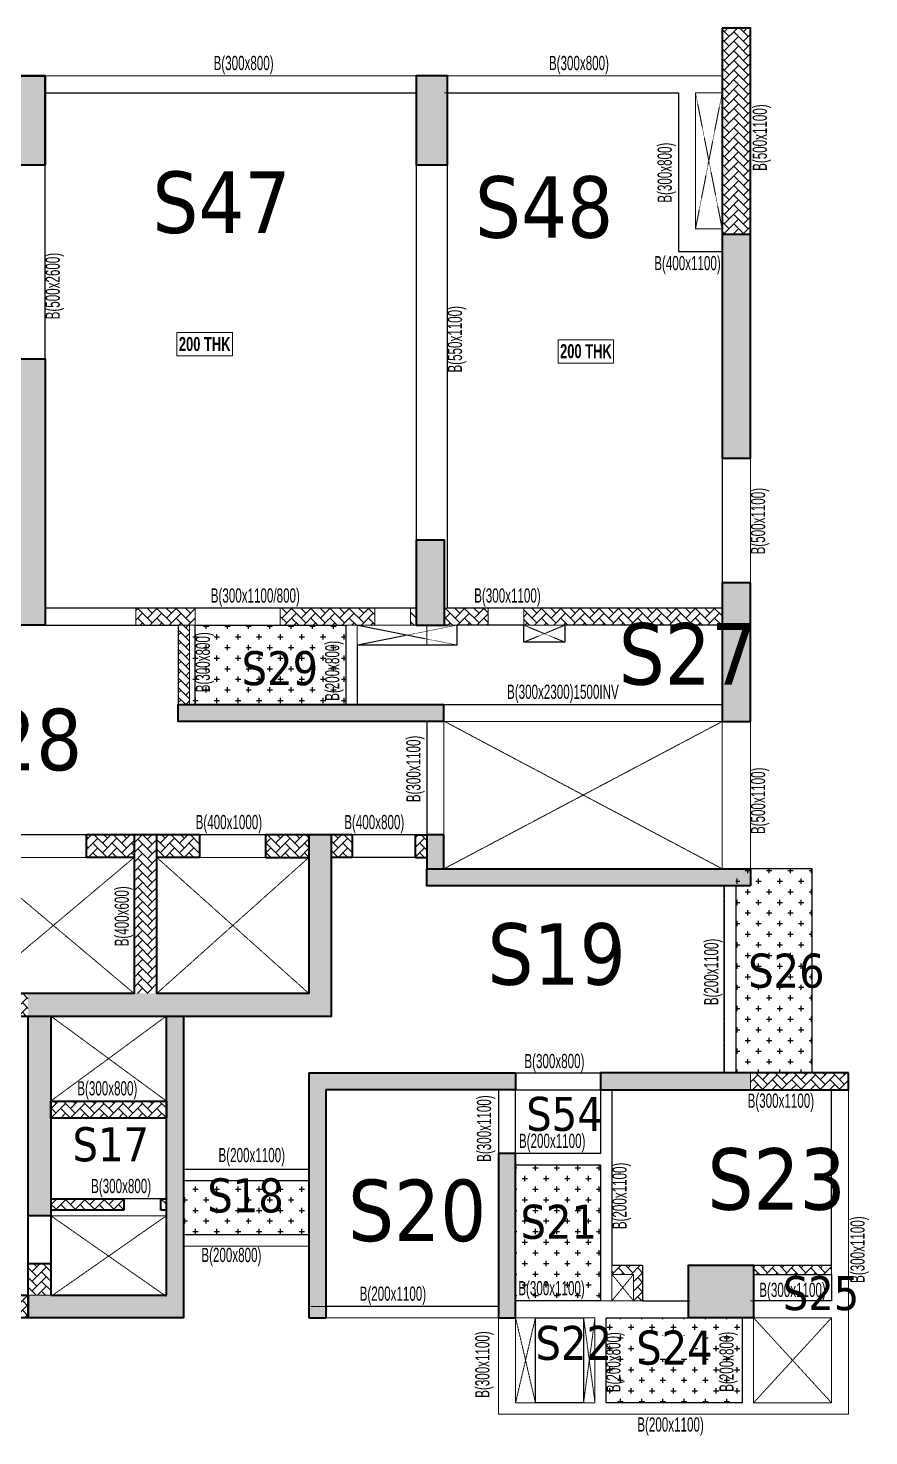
# Model space of a CAD drawing. Header units: millimetres. Extents: x 98 to 57397, y 201 to 31805.
# Drawn here: x 42558 to 57397, y 6515 to 31366 of the extents above; entities that cross this region are included whole.
import ezdxf

# ---------------------------------------------------------------- set-up
doc = ezdxf.new("R2010")
doc.units = ezdxf.units.MM
doc.linetypes.add('HIDDEN', pattern=[0.375, 0.25, -0.125])
for name, color, linetype, lineweight in [('A-FLOR-IDEN', 11, 'Continuous', 9), ('A-HIDD-ABVE', 8, 'HIDDEN', 20), ('S-BEAM', 7, 'Continuous', 18), ('S-BEAM-IDEN', 2, 'Continuous', 9), ('S-COL HATCH', 9, 'Continuous', 0), ('S-COLS', 5, 'Continuous', 35)]:
    doc.layers.add(name, color=color, linetype=linetype, lineweight=lineweight)
doc.layers.add('changes', color=7, linetype='Continuous')
doc.layers.add('SUNK SLAB', color=8, linetype='Continuous')
doc.styles.add('Dim.s & Anno.(Misc.)', font='ARIALN.TTF')
doc.styles.add('Swis721 LtCn BT', font='swisscl.ttf', dxfattribs={"width": 0.9, "height": 233.355162})
doc.styles.add('Swis721 LtCn BT_B', font='', dxfattribs={"width": 0.9, "height": 246.918336})
doc.styles.get('Swis721 LtCn BT_B').set_extended_font_data('Swis721 LtCn BT', bold=True)
pattern_1 = [(45, (-31792792.5, 20735559.75), (0, 169.7056275), [360, -120]), (135, (-31792707.64, 20735644.6), (1e-14, 169.7056275), [360, -120])]
pattern_2 = [(45, (-31609283, 20752631.54), (0, 169.7056275), [360, -120]), (135, (-31609198.14, 20752716.4), (1e-14, 169.7056275), [360, -120])]
pattern_3 = [(0, (-31351971.8, 21125058.22), (187.5, 187.5), [93.75, -281.25]), (90, (-31351924.92, 21125011.34), (-187.5, 187.5), [93.75, -281.25])]

# ---------------------------------------------------------------- blocks, each defined once
blk = doc.blocks.new('A$C2f35dc8c')
at = {"layer": 'S-COL HATCH'}
h = blk.add_hatch(dxfattribs=at)
h.set_pattern_fill('AR-HBONE', color=256, scale=30)
h.set_pattern_definition(pattern_1)
h.paths.add_polyline_path([(54829, 23515), (54329, 23515), (54329, 19876), (54829, 19876)])
at = {"layer": 'S-COL HATCH', "transparency": 33554687}
h = blk.add_hatch(color=256, dxfattribs=at)
h.dxf.hatch_style = 1
h.paths.add_polyline_path([(42379, 22675), (41879, 22675), (41879, 21100), (42379, 21100)])
h = blk.add_hatch(color=256, dxfattribs=at)
h.dxf.hatch_style = 1
h.paths.add_polyline_path([(48929, 21100), (49479, 21100), (49479, 22675), (48929, 22675)])
h = blk.add_hatch(color=256, dxfattribs=at)
h.dxf.hatch_style = 1
h.paths.add_polyline_path([(54329, 19876), (54829, 19876), (54829, 15926), (54329, 15926)])
h = blk.add_hatch(color=256, dxfattribs=at)
h.dxf.hatch_style = 1
h.paths.add_polyline_path([(41879, 17675), (42379, 17675), (42379, 12975), (41879, 12975)])
h = blk.add_hatch(color=256, dxfattribs=at)
h.dxf.hatch_style = 1
h.paths.add_polyline_path([(48929, 14475), (48929, 14464), (48929, 14475), (49429, 14475), (49429, 12975), (48929, 12975)])
h = blk.add_hatch(color=256, dxfattribs=at)
h.dxf.hatch_style = 1
h.paths.add_polyline_path([(54829, 13726), (54329, 13726), (54329, 11275), (54829, 11275)])
at = {"layer": 'S-COL HATCH'}
h = blk.add_hatch(dxfattribs=at)
h.set_pattern_fill('AR-HBONE', color=256, scale=30)
h.set_pattern_definition(pattern_1)
h.paths.add_polyline_path([(43979, 13275), (43979, 12975), (45029, 12975), (45029, 13275)])
h = blk.add_hatch(dxfattribs=at)
h.set_pattern_fill('AR-HBONE', color=256, scale=30)
h.set_pattern_definition(pattern_1)
h.paths.add_polyline_path([(46529, 13275), (48199, 13275), (48199, 12975), (46529, 12975)])
h = blk.add_hatch(dxfattribs=at)
h.set_pattern_fill('AR-HBONE', color=256, scale=30)
h.set_pattern_definition(pattern_1)
h.paths.add_polyline_path([(48829, 13275), (48929, 13275), (48929, 12975), (48829, 12975)])
h = blk.add_hatch(dxfattribs=at)
h.set_pattern_fill('AR-HBONE', color=256, scale=30)
h.set_pattern_definition(pattern_1)
h.paths.add_polyline_path([(49429, 13275), (50200, 13275), (50200, 12974), (49649, 12974), (49649, 12975), (49429, 12975)])
h = blk.add_hatch(dxfattribs=at)
h.set_pattern_fill('AR-HBONE', color=256, scale=30)
h.set_pattern_definition(pattern_1)
h.paths.add_polyline_path([(50820, 13275), (54328, 13275), (54328, 12976), (50820, 12976)])
h = blk.add_hatch(dxfattribs=at)
h.set_pattern_fill('AR-HBONE', color=256, scale=30)
h.set_pattern_definition(pattern_1)
h.paths.add_polyline_path([(44729, 12975), (44929, 12975), (44929, 11575), (44729, 11575)])
at = {"layer": 'S-COL HATCH', "transparency": 33554687}
h = blk.add_hatch(color=256, dxfattribs=at)
h.dxf.hatch_style = 1
h.paths.add_polyline_path([(44729, 11575), (44929, 11575), (49119, 11575), (49119, 11275), (44729, 11275)])
h.paths.add_polyline_path([(49119, 11575), (49419, 11575), (49419, 11275), (49119, 11275)])
h = blk.add_hatch(color=256, dxfattribs=at)
h.dxf.hatch_style = 1
h.paths.add_polyline_path([(42079, 6075), (42079, 6475), (47034, 6475), (47034, 9275), (47434, 9275), (47434, 6075)])
at = {"layer": 'S-COL HATCH'}
h = blk.add_hatch(dxfattribs=at)
h.set_pattern_fill('AR-HBONE', color=256, scale=30)
h.set_pattern_definition(pattern_2)
h.paths.add_polyline_path([(43109, 9275), (43949, 9275), (43949, 8875), (43109, 8875)])
h = blk.add_hatch(dxfattribs=at)
h.set_pattern_fill('AR-HBONE', color=256, scale=30)
h.set_pattern_definition(pattern_1)
h.paths.add_polyline_path([(44349, 6475), (43949, 6475), (43949, 9275), (44349, 9275)])
h = blk.add_hatch(dxfattribs=at)
h.set_pattern_fill('AR-HBONE', color=256, scale=30)
h.set_pattern_definition(pattern_2)
h.paths.add_polyline_path([(44349, 9275), (45106, 9275), (45106, 8875), (44349, 8875)])
h = blk.add_hatch(dxfattribs=at)
h.set_pattern_fill('AR-HBONE', color=256, scale=30)
h.set_pattern_definition(pattern_2)
h.paths.add_polyline_path([(46276, 8875), (46276, 9275), (47034, 9275), (47034, 8875)])
h = blk.add_hatch(dxfattribs=at)
h.set_pattern_fill('AR-HBONE', color=256, scale=30)
h.set_pattern_definition(pattern_2)
h.paths.add_polyline_path([(47434, 8875), (47434, 9275), (47799, 9275), (47799, 8875), (47710, 8875)])
h = blk.add_hatch(dxfattribs=at)
h.set_pattern_fill('AR-HBONE', color=256, scale=30)
h.set_pattern_definition(pattern_2)
h.paths.add_polyline_path([(48919, 8875), (48919, 9275), (49119, 9275), (49119, 8875)])
at = {"layer": 'S-COL HATCH', "transparency": 33554687}
h = blk.add_hatch(color=256, dxfattribs=at)
h.dxf.hatch_style = 1
h.paths.add_polyline_path([(49419, 9275), (49119, 9275), (49119, 8675), (49419, 8675)])
h = blk.add_hatch(color=256, dxfattribs=at)
h.dxf.hatch_style = 1
h.paths.add_polyline_path([(49119, 8675), (49119, 8375), (54829, 8375), (54829, 8675)])
at = {"layer": 'S-COL HATCH'}
h = blk.add_hatch(dxfattribs=at)
h.set_pattern_fill('AR-HBONE', color=256, scale=30)
h.set_pattern_definition(pattern_1)
h.paths.add_polyline_path([(41099, 6475), (42079, 6475), (42079, 6075), (41099, 6075)])
at = {"layer": 'S-COL HATCH', "transparency": 33554687}
h = blk.add_hatch(color=256, dxfattribs=at)
h.dxf.hatch_style = 1
h.paths.add_polyline_path([(42079, 6075), (42479, 6075), (42479, 6075), (42479, 4575), (42479, 4575), (42479, 4275), (42479, 2550), (42079, 2550)])
h = blk.add_hatch(color=256, dxfattribs=at)
h.dxf.hatch_style = 1
h.paths.add_polyline_path([(44519, 6075), (44819, 6075), (44819, 750), (44519, 750), (42079, 750), (42079, 1150), (44519, 1150), (44519, 2850), (44519, 2850), (44519, 2850)])
h = blk.add_hatch(color=256, dxfattribs=at)
h.dxf.hatch_style = 1
h.paths.add_polyline_path([(47034, 5075), (50684, 5075), (50684, 4775), (47334, 4775), (47334, 750), (47034, 750)])
h = blk.add_hatch(color=256, dxfattribs=at)
h.dxf.hatch_style = 1
h.paths.add_polyline_path([(52184, 5075), (54829, 5075), (54829, 4775), (52184, 4775)])
at = {"layer": 'S-COL HATCH'}
h = blk.add_hatch(dxfattribs=at)
h.set_pattern_fill('AR-HBONE', color=256, scale=30)
h.set_pattern_definition(pattern_1)
h.paths.add_polyline_path([(56559, 4775), (56559, 5075), (54829, 5075), (54829, 4775)])
h = blk.add_hatch(dxfattribs=at)
h.set_pattern_fill('AR-HBONE', color=256, scale=30)
h.set_pattern_definition(pattern_1)
h.paths.add_polyline_path([(42479, 4275), (44519, 4275), (44519, 4575), (42479, 4575)])
at = {"layer": 'S-COL HATCH', "transparency": 33554687}
h = blk.add_hatch(color=256, dxfattribs=at)
h.dxf.hatch_style = 1
h.paths.add_polyline_path([(50384, 3648), (50684, 3648), (50684, 750), (50384, 750)])
at = {"layer": 'S-COL HATCH'}
h = blk.add_hatch(dxfattribs=at)
h.set_pattern_fill('AR-HBONE', color=256, scale=30)
h.set_pattern_definition(pattern_1)
h.paths.add_polyline_path([(43769, 2850), (43769, 2650), (42479, 2650), (42479, 2850)])
h = blk.add_hatch(dxfattribs=at)
h.set_pattern_fill('AR-HBONE', color=256, scale=30)
h.set_pattern_definition(pattern_1)
h.paths.add_polyline_path([(44419, 2850), (44519, 2850), (44519, 2650), (44419, 2650)])
h = blk.add_hatch(dxfattribs=at)
h.set_pattern_fill('AR-HBONE', color=256, scale=30)
h.set_pattern_definition(pattern_1)
h.paths.add_polyline_path([(42079, 1700), (42479, 1700), (42479, 1150), (42079, 1150)])
h = blk.add_hatch(dxfattribs=at)
h.set_pattern_fill('AR-HBONE', color=256, scale=30)
h.set_pattern_definition([(45, (-31792792.5, 20635841.75), (0, 169.7056275), [360, -120]), (135, (-31792707.64, 20635926.6), (1e-14, 169.7056275), [360, -120])])
h.paths.add_polyline_path([(52384, 1675), (52384, 1515), (52764, 1515), (52764, 1048), (52924, 1048), (52924, 1675)])
h.paths.add_polyline_path([(56259, 1675), (54884, 1675), (54884, 1515), (56259, 1515)])
at = {"layer": 'S-COL HATCH', "transparency": 33554687}
h = blk.add_hatch(color=256, dxfattribs=at)
h.dxf.hatch_style = 1
h.paths.add_polyline_path([(53734, 750), (54884, 750), (54884, 1675), (53734, 1675)])
at = {"layer": 'S-COL HATCH'}
h = blk.add_hatch(dxfattribs=at)
h.set_pattern_fill('AR-HBONE', color=256, scale=30)
h.set_pattern_definition(pattern_1)
h.paths.add_polyline_path([(42079, 1150), (34479, 1150), (34479, 750), (42079, 750)])
at = {"layer": 'S-BEAM', "color": 5, "elevation": 0}
for points in [[(45029, 13275), (43979, 13275), (43979, 12975), (45029, 12975)], [(48199, 13275), (46529, 13275), (46529, 12975), (48199, 12975)], [(48929, 13275), (48829, 13275), (48829, 12975), (48929, 12975)], [(50200, 13275), (49429, 13275), (49429, 12974), (50200, 12974)], [(50830, 13276), (54328, 13276), (54328, 12976), (50830, 12976)], [(44929, 12975), (44729, 12975), (44729, 11575), (44929, 11575)]]:
    blk.add_lwpolyline(points, close=True, dxfattribs=at)
at = {"layer": 'S-COL HATCH', "transparency": 33554687}
blk.add_line((54829, 5075, 0), (54829, 4775, 0), dxfattribs=at)
at = {"layer": 'S-COLS'}
for p, q in [((54329, 23515, 0), (54329, 23515, 0)), ((54329, 19876, 0), (54829, 19876, 0)), ((49419, 11275, 0), (49419, 11575, 0)), ((43109, 8875, 0), (43109, 9275, 0)), ((43949, 9275, 0), (43109, 9275, 0)), ((45106, 9275, 0), (44349, 9275, 0)), ((45106, 9275, 0), (45106, 8875, 0)), ((46276, 8875, 0), (46276, 9275, 0)), ((47034, 9275, 0), (46276, 9275, 0)), ((47799, 9275, 0), (47434, 9275, 0)), ((47799, 9275, 0), (47799, 8875, 0)), ((48919, 8875, 0), (48919, 9275, 0)), ((48919, 9275, 0), (49119, 9275, 0)), ((43949, 8875, 0), (43109, 8875, 0)), ((45106, 8875, 0), (44349, 8875, 0)), ((46276, 8875, 0), (47034, 8875, 0)), ((47799, 8875, 0), (47434, 8875, 0)), ((48919, 8875, 0), (49119, 8875, 0)), ((47034, 5075, 0), (47034, 750, 0)), ((47034, 5075, 0), (50684, 5075, 0)), ((50684, 5075, 0), (50684, 4775, 0)), ((50684, 4775, 0), (47334, 4775, 0)), ((47334, 4775, 0), (47334, 750, 0)), ((42479, 2550, 0), (42079, 2550, 0)), ((42479, 1700, 0), (42079, 1700, 0)), ((47034, 750, 0), (47334, 750, 0))]:
    blk.add_line(p, q, dxfattribs=at)
at = {"layer": 'S-COLS', "elevation": 0}
for points in [[(54329, 23515), (54329, 15926), (54829, 15926), (54829, 23515)], [(42379, 22675), (41879, 22675), (41879, 21100), (42379, 21100)], [(49479, 22675), (48929, 22675), (48929, 21100), (49479, 21100)], [(41879, 17675), (42379, 17675), (42379, 12975), (41879, 12975)], [(54829, 13726), (54329, 13726), (54329, 11275), (54829, 11275)], [(54829, 8375), (49119, 8375), (49119, 8675), (54829, 8675)], [(56559, 5075), (52184, 5075), (52184, 4775), (56559, 4775)], [(42479, 4575), (44519, 4575), (44519, 4275), (42479, 4275)], [(50684, 3648), (50384, 3648), (50384, 750), (50684, 750)], [(54884, 750), (53734, 750), (53734, 1675), (54884, 1675)]]:
    blk.add_lwpolyline(points, close=True, dxfattribs=at)
for points in [[(41879, 21100), (41879, 22675), (42379, 22675), (42379, 21100)], [(42379, 17675), (42379, 12975), (41879, 12975), (41879, 17675)], [(49429, 12975), (49429, 14475), (48929, 14475), (48929, 12975), (49479, 12975)], [(49419, 11275), (44729, 11275), (44729, 11575), (49419, 11575)], [(36279, 6075), (47434, 6075), (47434, 9275), (47034, 9275), (47034, 6475), (44349, 6475), (44349, 9275)], [(43949, 9275), (43949, 6475), (41099, 6475), (41099, 9275)], [(44349, 9275), (43949, 9275)], [(42479, 750), (42079, 750), (42079, 6075)], [(42479, 6075), (42479, 1150)], [(44819, 6075), (44819, 750), (44519, 750)], [(44519, 1150), (44519, 6075)], [(42479, 2850), (43769, 2850)], [(43769, 2850), (43769, 2650)], [(44419, 2650), (44419, 2850)], [(44419, 2850), (44519, 2850)], [(43769, 2650), (42479, 2650)], [(44519, 2650), (44419, 2650)], [(34479, 1150), (42079, 1150), (42079, 750), (31779, 750)], [(42479, 1150), (44519, 1150)], [(44519, 750), (42479, 750)]]:
    blk.add_lwpolyline(points, dxfattribs=at)
at = {"layer": 'S-COLS', "color": 5, "elevation": 0}
blk.add_lwpolyline([(49419, 9275), (49119, 9275), (49119, 8675), (49419, 8675)], close=True, dxfattribs=at)

msp = doc.modelspace()

# ---------------------------------------------------------------- hatches: boundary and pattern name
at = {"layer": 'SUNK SLAB'}
h = msp.add_hatch(dxfattribs=at)
h.set_pattern_fill('CROSS', color=8, scale=750, style=0)
h.set_pattern_definition(pattern_3)
h.paths.add_polyline_path([(48168, 20826), (48168, 19426), (45408, 19426), (45408, 20826)])
h.paths.add_polyline_path([(47741, 19428), (47741, 20701), (48269, 20701), (48269, 19428)], flags=9)
h = msp.add_hatch(dxfattribs=at)
h.set_pattern_fill('CROSS', color=8, scale=750, style=0)
h.set_pattern_definition(pattern_3)
h.paths.add_polyline_path([(55048, 16526), (56398, 16526), (56398, 12926), (55048, 12926)])
h = msp.add_hatch(dxfattribs=at)
h.set_pattern_fill('CROSS', color=8, scale=750, style=0)
h.set_pattern_definition([(0, (-31351971.8, 21125058.2), (187.5, 187.5), [93.75, -281.25]), (90, (-31351924.92, 21125011.33), (-187.5, 187.5), [93.75, -281.25])])
h.paths.add_polyline_path([(51162, 11299), (52663, 11299), (52663, 8899), (51162, 8899)])
h.paths.add_polyline_path([(52542, 8857), (51144, 8857), (51144, 9384), (52542, 9384)], flags=9)
h = msp.add_hatch(dxfattribs=at)
h.set_pattern_fill('CROSS', color=8, scale=750, style=0)
h.set_pattern_definition(pattern_3)
h.paths.add_polyline_path([(45298, 10066), (45298, 11026), (47512, 11026), (47512, 10066)])
h = msp.add_hatch(dxfattribs=at)
h.set_pattern_fill('CROSS', color=8, scale=750, style=0)
h.set_pattern_definition(pattern_3)
h.paths.add_polyline_path([(55163, 7099), (55163, 8599), (52763, 8601), (52763, 7100)])
h.paths.add_polyline_path([(53352, 7872), (53352, 8284), (54329, 8284), (54329, 7872)], flags=0)
h.paths.add_polyline_path([(55150, 7230), (55150, 8503), (54623, 8503), (54623, 7230)], flags=24)
h.paths.add_polyline_path([(53155, 7223), (53155, 8496), (52628, 8496), (52628, 7223)], flags=9)
h.paths.add_polyline_path([(53306, 7820), (54355, 7820), (54355, 8338), (53306, 8338)], flags=24)

# ---------------------------------------------------------------- linework, layer by layer
at = {"layer": 'A-FLOR-IDEN', "color": 8, "elevation": 0, "flags": 128}
for points in [[(46163, 25992), (46163, 25580), (45185, 25580), (45185, 25992)], [(52892, 25865), (52892, 25453), (51914, 25453), (51914, 25865)]]:
    msp.add_lwpolyline(points, close=True, dxfattribs=at)
at = {"layer": 'A-HIDD-ABVE', "linetype": 'HIDDEN'}
for p, q in [((54338, 30226, 0), (54808, 27826, 0)), ((54338, 27826, 0), (54808, 30226, 0)), ((48368, 20476, 0), (50128, 20827, 0)), ((50128, 20476, 0), (48368, 20826, 0)), ((52031, 20527, 0), (51308, 20827, 0)), ((51308, 20527, 0), (52031, 20827, 0)), ((54808, 19126, 0), (49898, 16526, 0)), ((54808, 16526, 0), (49910, 19126, 0)), ((44428, 16726, 0), (41578, 14326, 0)), ((44428, 14326, 0), (41578, 16726, 0)), ((47512, 16726, 0), (44828, 14326, 0)), ((47512, 14326, 0), (44828, 16726, 0)), ((44998, 13926, 0), (42958, 12426, 0)), ((44998, 12426, 0), (42958, 13926, 0)), ((44998, 10401, 0), (42958, 8976, 0)), ((44998, 8976, 0), (42959, 10401, 0)), ((53243, 9366, 0), (52863, 8901, 0)), ((53243, 8901, 0), (52863, 9366, 0)), ((51512, 8601, 0), (51162, 7101, 0)), ((51512, 7101, 0), (51162, 8601, 0)), ((52563, 8601, 0), (52362, 7101, 0)), ((52563, 7101, 0), (52363, 8601, 0)), ((56738, 7099, 0), (55363, 8599, 0)), ((55363, 7099, 0), (56738, 8599, 0))]:
    msp.add_line(p, q, dxfattribs=at)
at = {"layer": 'changes', "color": 1, "elevation": 0}
for points in [[(42858, 30226), (49408, 30226), (49408, 21126), (42858, 21126)], [(49958, 30226), (54038, 30226), (54038, 27426), (54808, 27426), (54807, 21127), (49958, 21127)], [(49596, 19126), (49596, 17126), (32158, 17126), (32158, 19126), (37838, 19126), (37838, 20826), (45208, 20826), (45208, 19126)], [(45508, 20826), (48166, 20826), (48166, 19426), (45508, 19426)], [(48366, 20476), (48366, 19426), (54806, 19426), (54807, 20827), (52030, 20826), (52030, 20527), (51306, 20527), (51310, 20826), (50126, 20825), (50126, 20476)], [(56398, 16526), (55308, 16526), (55308, 16226), (55048, 16226), (55048, 15876), (55048, 15876), (55048, 13276), (55048, 12926), (55398, 12926), (56398, 12926)], [(47812, 12626), (50861, 12626), (50861, 8801), (47812, 8801)], [(51162, 12626), (52661, 12626), (52661, 11499), (51162, 11499)], [(42958, 12126), (44998, 12126), (44998, 10701), (42958, 10701)], [(51162, 11299), (52663, 11299), (52663, 8901), (51162, 8901)], [(45298, 11026), (47511, 11026), (47511, 10066), (45298, 10066)], [(55363, 9366), (56736, 9366), (56736, 8899), (55363, 8899)], [(51511, 8601), (52360, 8601), (52360, 7101), (51511, 7101)], [(52763, 8601), (55163, 8601), (55163, 7101), (52763, 7101)]]:
    msp.add_lwpolyline(points, close=True, dxfattribs=at)
for points in [[(47511, 11226), (47512, 12926), (54846, 12926), (54846, 16226), (49598, 16226), (49596, 16726), (47912, 16726), (47911, 13926), (45298, 13926), (45298, 11226), (47511, 11226)], [(54212, 8899), (54212, 9526), (56736, 9526), (56736, 12626), (52861, 12626), (52861, 9526), (53403, 9526), (53403, 8901), (54236, 8899)]]:
    msp.add_lwpolyline(points, dxfattribs=at)
at = {"layer": 'S-BEAM'}
for p, q in [((49408, 30526, 0), (42858, 30526, 0)), ((54808, 30526, 0), (49408, 30526, 0)), ((54808, 30226, 0), (54338, 30226, 0)), ((54338, 27826, 0), (54338, 30226, 0)), ((54808, 27826, 0), (54338, 27826, 0)), ((55308, 23777, 0), (55308, 21577, 0)), ((45208, 20826, 0), (42858, 20826, 0)), ((48168, 20826, 0), (45508, 20826, 0)), ((48168, 20826, 0), (48168, 19426, 0)), ((49408, 20826, 0), (48368, 20826, 0)), ((49898, 17126, 0), (49898, 19126, 0)), ((54808, 19126, 0), (49910, 19126, 0)), ((54808, 19126, 0), (54808, 16526, 0)), ((55308, 19126, 0), (55308, 16526, 0)), ((44428, 16726, 0), (41578, 16726, 0)), ((47512, 16726, 0), (44828, 16726, 0)), ((55048, 16526, 0), (56398, 16526, 0)), ((56398, 12926, 0), (56398, 16526, 0)), ((55048, 12926), (55048, 16226, 0)), ((57038, 12626, 0), (57038, 6901, 0)), ((52663, 11299, 0), (51162, 11299, 0)), ((52663, 11299, 0), (52663, 8899, 0)), ((47512, 11026, 0), (45298, 11026, 0)), ((44998, 10401, 0), (42958, 10401, 0)), ((47512, 10066, 0), (45298, 10066, 0)), ((47512, 9866, 0), (45298, 9866, 0)), ((53243, 9366, 0), (52863, 9366, 0)), ((52863, 9366, 0), (52863, 8899, 0)), ((53243, 9366, 0), (53243, 8899, 0)), ((54238, 8899, 0), (51162, 8899, 0)), ((55308, 8899, 0), (56738, 8899, 0)), ((50862, 8601, 0), (47547, 8601, 0)), ((50862, 8601, 0), (50862, 6901, 0)), ((51582, 8601, 0), (51162, 8601, 0)), ((51162, 8601, 0), (51162, 7101, 0)), ((51512, 7101, 0), (51512, 8601, 0)), ((52363, 8601, 0), (52362, 7100, 0)), ((52563, 8601, 0), (52363, 8601, 0)), ((52563, 8601, 0), (52563, 7101, 0)), ((55163, 8599, 0), (52763, 8601, 0)), ((52763, 8601, 0), (52763, 7101, 0)), ((55157, 8599, 0), (56738, 8599, 0)), ((55163, 8601, 0), (55163, 7099, 0)), ((55363, 8601, 0), (55363, 7099, 0)), ((56738, 7099, 0), (56738, 8599, 0)), ((52563, 7100, 0), (51162, 7101, 0)), ((55163, 7099, 0), (52763, 7100, 0)), ((56740, 7099, 0), (55363, 7099, 0)), ((50862, 6901, 0), (57038, 6901, 0))]:
    msp.add_line(p, q, dxfattribs=at)
at = {"layer": 'S-BEAM', "linetype": 'HIDDEN'}
for p, q in [((49408, 30226, 0), (42858, 30226, 0)), ((54038, 30226, 0), (49908, 30226, 0)), ((54038, 27426, 0), (54038, 30226, 0)), ((42858, 28951, 0), (42858, 25526, 0)), ((49408, 28951, 0), (49408, 22326, 0)), ((49958, 28951, 0), (49958, 21126, 0)), ((54038, 27726, 0), (54038, 27726, 0)), ((54038, 27426, 0), (54808, 27426, 0)), ((54808, 23777, 0), (54808, 21577, 0)), ((49408, 21126, 0), (42858, 21126, 0)), ((54808, 21126, 0), (49908, 21126, 0)), ((45208, 20826, 0), (45208, 19426, 0)), ((45508, 20826, 0), (45508, 19426, 0)), ((48368, 20826, 0), (48368, 19426, 0)), ((49598, 20826, 0), (49598, 20476, 0)), ((54808, 20827, 0), (49908, 20825, 0)), ((54809, 19426, 0), (49898, 19426, 0)), ((49598, 19126, 0), (49598, 17126, 0)), ((44428, 17126, 0), (41578, 17126, 0)), ((47512, 17126, 0), (44828, 17126, 0)), ((49598, 17126, 0), (47912, 17126, 0)), ((49598, 16726, 0), (47912, 16726, 0)), ((54848, 12926), (54848, 16226, 0)), ((52663, 12926, 0), (51162, 12926, 0)), ((50862, 12626, 0), (50862, 11499, 0)), ((51162, 12626, 0), (51162, 11499, 0)), ((52663, 12626, 0), (51162, 12626, 0)), ((52663, 12626, 0), (52663, 11499, 0)), ((52863, 12626, 0), (52863, 9366, 0)), ((56738, 12626, 0), (56738, 8899, 0)), ((52663, 11499, 0), (51162, 11499, 0)), ((47512, 11226, 0), (45298, 11226, 0)), ((44898, 10701, 0), (44248, 10701, 0)), ((50862, 8801, 0), (47547, 8801, 0)), ((52363, 8601, 0), (51512, 8601, 0))]:
    msp.add_line(p, q, dxfattribs=at)
at = {"layer": 'S-BEAM', "elevation": 0}
for points in [[(50128, 20826), (48368, 20826), (48368, 20476), (50128, 20476)], [(52031, 20827), (51308, 20827), (51308, 20527), (52031, 20527)]]:
    msp.add_lwpolyline(points, close=True, dxfattribs=at)
at = {"layer": 'S-BEAM', "color": 5, "elevation": 0}
for points in [[(52863, 9526), (52863, 9366), (53242, 9366), (53242, 8899), (53402, 8899), (53402, 9526)], [(56738, 9526), (55363, 9526), (55363, 9366), (56738, 9366)]]:
    msp.add_lwpolyline(points, close=True, dxfattribs=at)
at = {"layer": 'S-COL HATCH', "elevation": 0}
msp.add_lwpolyline([(42958, 9001), (42558, 9001), (42558, 9551), (42958, 9551)], close=True, dxfattribs=at)

# ---------------------------------------------------------------- block references
at = {"layer": 'changes'}
msp.add_blockref('A$C2f35dc8c', (479, 7851), dxfattribs=at)

# ---------------------------------------------------------------- texts
at = {"layer": 'A-FLOR-IDEN', "color": 1, "char_height": 246.9, "width": 1155, "attachment_point": 2, "line_spacing_factor": 0.964267, "style": 'Swis721 LtCn BT_B'}
for insert in [(45674, 25914), (52403, 25787)]:
    msp.add_mtext('200 THK', dxfattribs=dict(at, insert=insert))
at = {"layer": 'changes', "attachment_point": 1, "style": 'Dim.s & Anno.(Misc.)'}
for s, insert, char_height in [('{\\fTahoma|b0|i0|c0|p34;S47}', (44751, 28836), 1084.7), ('{\\fTahoma|b0|i0|c0|p34;S48}', (50445, 28752), 1084.7), ('{\\fTahoma|b0|i0|c0|p34;S27}', (52983, 20863), 1084.7), ('{\\fTahoma|b0|i0|c0|p34;S29}', (46326, 20368), 600), ('{\\fTahoma|b0|i0|c0|p34;S28}', (41072, 19351), 1084.7), ('{\\fTahoma|b0|i0|c0|p34;S19}', (50666, 15565), 1084.7), ('{\\fTahoma|b0|i0|c0|p34;S26}', (55266, 15028), 600), ('{\\fTahoma|b0|i0|c0|p34;S54}', (51350, 12500, 0), 600), ('{\\fTahoma|b0|i0|c0|p34;S17}', (43342, 11963), 600), ('{\\fTahoma|b0|i0|c0|p34;S23}', (54548, 11593), 1084.7), ('{\\fTahoma|b0|i0|c0|p34;S18}', (45720, 11061), 600), ('{\\fTahoma|b0|i0|c0|p34;S20}', (48204, 11039), 1084.7), ('{\\fTahoma|b0|i0|c0|p34;S21}', (51249, 10595), 600), ('{\\fTahoma|b0|i0|c0|p34;S25}', (55878, 9336, 0), 600), ('{\\fTahoma|b0|i0|c0|p34;S22}', (51513, 8457, 0), 600), ('{\\fTahoma|b0|i0|c0|p34;S24}', (53291, 8374), 600)]:
    msp.add_mtext_dynamic_manual_height_columns(s, width=6038.66, gutter_width=5424, heights=[1159], dxfattribs=dict(at, insert=insert, char_height=char_height))
at = {"layer": 'S-BEAM-IDEN', "style": 'Swis721 LtCn BT', "width": 0.8}
for s, p in [('B(300x800)', (45831, 30626, 0)), ('B(300x800)', (51750, 30626, 0)), ('B(300x1100/800)', (45781, 21226, 0)), ('B(300x1100)', (50431, 21226, 0)), ('B(400x1000)', (45514, 17226, 0)), ('B(400x800)', (48137, 17226, 0)), ('B(300x800)', (51317, 13007, 0)), ('B(300x1100)', (55257, 12308)), ('B(200x1100)', (51221, 11598, 0)), ('B(200x1100)', (45918, 11347, 0)), ('B(300x800)', (43669, 10801, 0)), ('B(200x800)', (45615, 9584, 0)), ('B(300x1100)', (51209, 8998, 0)), ('B(300x1100)', (55463, 8968, 0)), ('B(200x1100)', (48409, 8901, 0)), ('B(200x1100)', (53310, 6591, 0))]:
    msp.add_text(s, height=250, dxfattribs=at).set_placement(p)
for s, rotation, p in [('B(500x1100)', 90, (55597, 28847, 0)), ('B(300x800)', 90, (53918, 28285, 0)), ('B(500x2600)', 90, (43116, 26226, 0)), ('B(400x1100)', 360, (53609, 27094, 0)), ('B(550x1100)', 90, (50216, 25287, 0)), ('B(500x1100)', 90, (55566, 22076, 0)), ('B(300x800)', 90, (45766, 19642, 0)), ('B(200x800)', 90, (48050, 19491, 0)), ('B(300x2300)1500INV', 360, (51011, 19526, 0)), ('B(300x1100)', 90, (49483, 17702, 0)), ('B(500x1100)', 90, (55566, 17139, 0)), ('B(400x600)', 90, (44335, 15157, 0)), ('B(200x1100)', 90, (54740, 14118)), ('B(300x800)', 360, (43425, 12526, 0)), ('B(300x1100)', 90, (50729, 11353, 0)), ('B(200x1100)', 90, (53121, 10164, 0)), ('B(300x1100)', 90, (57322, 9216, 0)), ('B(300x1100)', 90, (50700, 7187, 0)), ('B(200x800)', 90, (53013, 7286)), ('B(200x800)', 90, (55009, 7293))]:
    msp.add_text(s, height=250, rotation=rotation, dxfattribs=at).set_placement(p)

doc.saveas('drawing.dxf')
